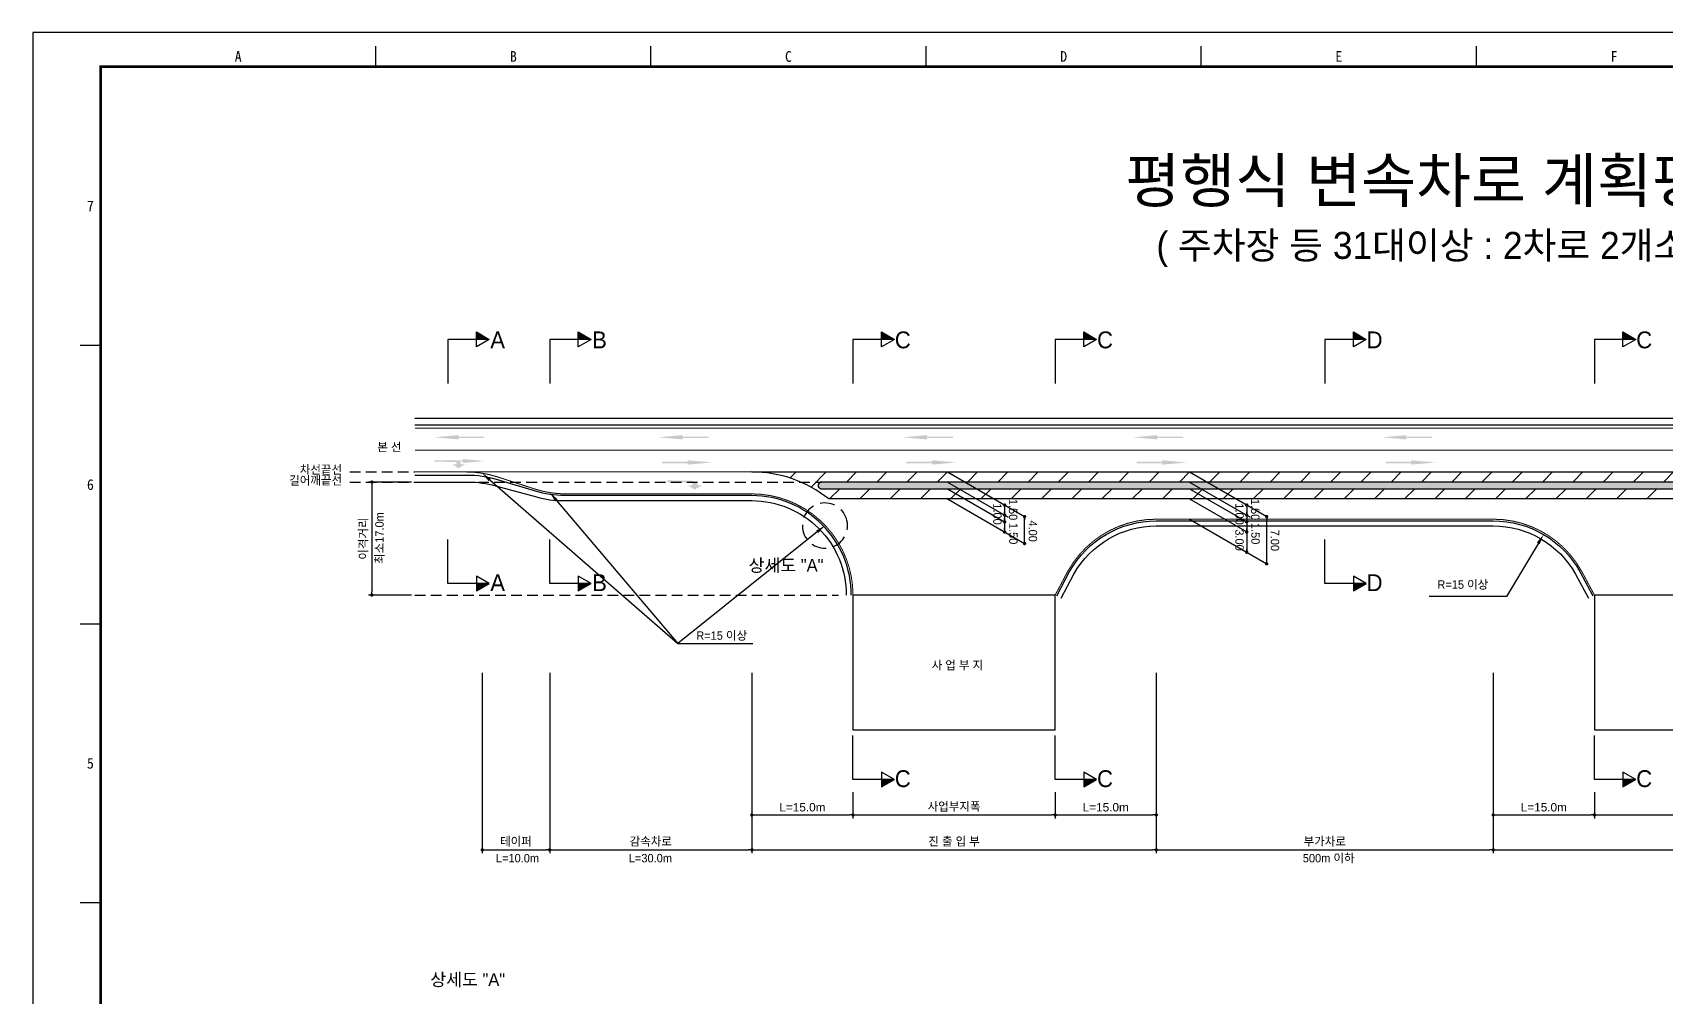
# Model space of a CAD drawing. Header units: millimetres. Extents: x 452 to 876, y 0 to 299.
# Drawn here: x 452.2 to 694.6, y 156.1 to 299.1 of the extents above; entities that cross this region are included whole.
import ezdxf
from ezdxf.enums import TextEntityAlignment as Align

# ---------------------------------------------------------------- set-up
doc = ezdxf.new("R2010")
doc.units = ezdxf.units.MM
doc.linetypes.add('HIDDEN', pattern=[9.525, 6.35, -3.175])
for name, color, linetype in [('CC-GSTR-0004', 4, 'Continuous'), ('CM-LANE-0030', 30, 'Continuous'), ('CZ-DIMT-0002', 7, 'Continuous'), ('CZ-LIN1-0007', 7, 'Continuous'), ('CZ-LIN2-0003', 3, 'Continuous'), ('CZ-LINE-0001', 7, 'Continuous'), ('CZ-TEXT-BOX0', 7, 'Continuous'), ('TITLE', 7, 'Continuous')]:
    doc.layers.add(name, color=color, linetype=linetype)
doc.styles.add('돋움', font='')
doc.styles.add('돋음체', font='')
doc.styles.get('돋움').set_extended_font_data('Dotum')
doc.styles.get('돋음체').set_extended_font_data('DotumChe')

# ---------------------------------------------------------------- blocks, each defined once
blk = doc.blocks.new('_Dot')
at = {"color": 0, "linetype": 'ByBlock', "lineweight": -2}
blk.add_line((-0.5, 0), (-1, 0), dxfattribs=at)
at = {"color": 0, "linetype": 'ByBlock', "const_width": 0.5}
blk.add_lwpolyline([(-0.25, 0, 1), (0.25, 0, 1)], format="xyb", close=True, dxfattribs=at)

msp = doc.modelspace()

# ---------------------------------------------------------------- hatches: boundary and pattern name
at = {"layer": 'CM-LANE-0030'}
h = msp.add_hatch(dxfattribs=at)
h.set_pattern_fill('ANSI31', color=256, style=0)
h.set_pattern_definition([(45, (-2004.6993, 3.138), (-2.245064, 2.245064), [])])
h.paths.add_polyline_path([(558.93, 233.96, -0.170323), (570.33, 229.96), (717.53, 229.96, -0.170323), (728.93, 233.96)])
h.paths.add_polyline_path([(718.61, 232.46, -0.750696), (718.88, 231.54, 0.001926), (718.75, 231.46), (569.1, 231.46, 0.001926), (568.98, 231.54, -0.750696), (569.25, 232.46)], flags=16)
at = {"layer": 'CZ-LIN1-0007'}
for points in [[(515.43, 239.42), (515.43, 239.21), (519.25, 239.21), (519.25, 238.99), (515.43, 238.99), (515.43, 238.78), (511.78, 239.1)], [(548.68, 239.42), (548.68, 239.21), (552.51, 239.21), (552.51, 238.99), (548.68, 238.99), (548.68, 238.78), (545.03, 239.1)], [(584.92, 239.42), (584.92, 239.21), (588.75, 239.21), (588.75, 238.99), (584.92, 238.99), (584.92, 238.78), (581.27, 239.1)], [(619.11, 239.42), (619.11, 239.21), (622.93, 239.21), (622.93, 238.99), (619.11, 238.99), (619.11, 238.78), (615.46, 239.1)], [(656.03, 239.42), (656.03, 239.21), (659.86, 239.21), (659.86, 238.99), (656.03, 238.99), (656.03, 238.78), (652.38, 239.1)], [(514.94, 235.7, -0.267976), (515.84, 235.09), (516.4, 235.09), (515.37, 234.51), (514.53, 235.08), (515.14, 235.09, 0.504994), (514.87, 235.46), (511.82, 235.47), (511.82, 235.71)], [(516.07, 235.87), (516.07, 235.68), (512.64, 235.68), (512.64, 235.48), (516.07, 235.48), (516.07, 235.29), (519.34, 235.58)], [(549.42, 235.69), (549.42, 235.48), (545.59, 235.48), (545.59, 235.26), (549.42, 235.26), (549.42, 235.05), (553.07, 235.37)], [(585.66, 235.69), (585.66, 235.48), (581.83, 235.48), (581.83, 235.26), (585.66, 235.26), (585.66, 235.05), (589.31, 235.37)], [(619.84, 235.69), (619.84, 235.48), (616.02, 235.48), (616.02, 235.26), (619.84, 235.26), (619.84, 235.05), (623.49, 235.37)], [(656.77, 235.69), (656.77, 235.48), (652.94, 235.48), (652.94, 235.26), (656.77, 235.26), (656.77, 235.05), (660.42, 235.37)], [(549.91, 232.68, -0.267976), (550.94, 231.99), (551.57, 231.99), (550.4, 231.34), (549.45, 231.98), (550.15, 231.99, 0.504994), (549.84, 232.41), (546.38, 232.43), (546.38, 232.7)]]:
    msp.add_hatch(color=256, dxfattribs=at).paths.add_polyline_path(points)
at = {"layer": 'CZ-LIN2-0003'}
h = msp.add_hatch(dxfattribs=at)
h.set_pattern_fill('CROSS', color=256, scale=0.075, style=0)
h.set_pattern_definition([(0, (-2004.69935, 3.1379), (0.47625, 0.47625), [0.238125, -0.714375]), (90, (-2004.5803, 3.01884), (-0.47625, 0.47625), [0.238125, -0.714375])])
h.paths.add_polyline_path([(718.75, 231.46, -0.001926), (718.88, 231.54, 0.750696), (718.61, 232.46), (569.25, 232.46, 0.750696), (568.98, 231.54, -0.001926), (569.1, 231.46)])
at = {"layer": 'CZ-LINE-0001'}
for points in [[(518.05, 254.73), (518.05, 253.63), (519.95, 253.63)], [(533.17, 254.73), (533.17, 253.63), (535.07, 253.63)], [(578.17, 254.73), (578.17, 253.63), (580.07, 253.63)], [(608.17, 254.73), (608.17, 253.63), (610.07, 253.63)], [(648.17, 254.73), (648.17, 253.63), (650.07, 253.63)], [(688.17, 254.73), (688.17, 253.63), (690.07, 253.63)], [(519.95, 217.41), (518.05, 217.41), (518.05, 216.31)], [(535.07, 217.41), (533.17, 217.41), (533.17, 216.31)], [(650.07, 217.41), (648.17, 217.41), (648.17, 216.31)], [(580.07, 188.34), (578.17, 188.34), (578.17, 187.25)], [(610.07, 188.34), (608.17, 188.34), (608.17, 187.25)], [(690.07, 188.34), (688.17, 188.34), (688.17, 187.25)]]:
    msp.add_hatch(color=256, dxfattribs=at).paths.add_polyline_path(points)

# ---------------------------------------------------------------- linework, layer by layer
at = {"color": 0, "linetype": 'ByBlock', "lineweight": -2}
for p, q in [((596.43, 228.81), (596.43, 228.56)), ((596.43, 227.81), (596.43, 228.06)), ((632.35, 228.81), (632.35, 228.56)), ((632.35, 227.81), (632.35, 228.06)), ((596.43, 227.31), (596.43, 227.06)), ((596.43, 226.81), (596.43, 227.06)), ((596.43, 225.31), (596.43, 225.56)), ((599.39, 227.1), (599.39, 226.85)), ((632.35, 227.31), (632.35, 227.06)), ((632.35, 226.81), (632.35, 227.06)), ((632.35, 225.31), (632.35, 225.56)), ((635.31, 227.1), (635.31, 226.85)), ((599.39, 223.6), (599.39, 223.85)), ((632.35, 222.31), (632.35, 222.56)), ((635.31, 220.6), (635.31, 220.85))]:
    msp.add_line(p, q, dxfattribs=at)
at = {"color": 0, "linetype": 'ByBlock', "const_width": 0.25}
for points in [[(596.43, 228.93, 1), (596.43, 229.18, 1)], [(632.35, 228.93, 1), (632.35, 229.18, 1)], [(596.43, 227.68, 1), (596.43, 227.43, 1)], [(596.43, 227.43, 1), (596.43, 227.68, 1)], [(596.43, 226.68, 1), (596.43, 226.43, 1)], [(599.39, 227.22, 1), (599.39, 227.47, 1)], [(632.35, 227.68, 1), (632.35, 227.43, 1)], [(632.35, 227.43, 1), (632.35, 227.68, 1)], [(632.35, 226.68, 1), (632.35, 226.43, 1)], [(635.31, 227.22, 1), (635.31, 227.47, 1)], [(596.43, 225.18, 1), (596.43, 224.93, 1)], [(599.39, 223.47, 1), (599.39, 223.22, 1)], [(632.35, 225.18, 1), (632.35, 224.93, 1)], [(632.35, 222.18, 1), (632.35, 221.93, 1)], [(635.31, 220.47, 1), (635.31, 220.22, 1)]]:
    msp.add_lwpolyline(points, format="xyb", close=True, dxfattribs=at)
at = {"layer": 'CC-GSTR-0004'}
for points in [[(508.93, 241.96), (823.93, 241.96)], [(508.93, 240.96), (823.93, 240.96)]]:
    msp.add_lwpolyline(points, dxfattribs=at)
for points in [[(573.68, 215.71, 0.414214), (558.93, 230.46), (531.13, 230.46), (531.13, 230.46, -0.072993), (526.82, 231.09), (526.82, 231.09), (521.04, 232.83), (521.04, 232.83, 0.072993), (516.73, 233.46), (516.73, 233.46), (508.93, 233.46)], [(508.93, 232.46), (516.9, 232.46, -0.067192), (520.88, 231.92), (526.98, 230.25, 0.067192), (530.95, 229.71), (558.93, 229.71, -0.414214), (572.93, 215.71)], [(604.15, 215.59), (606.06, 219.18, -0.271285), (618.93, 226.71), (668.93, 226.71, -0.271285), (681.79, 219.18), (683.71, 215.59)], [(604.81, 215.24), (606.72, 218.82, -0.27114), (618.93, 225.96), (668.93, 225.96, -0.27114), (681.13, 218.82), (683.05, 215.24)]]:
    msp.add_lwpolyline(points, format="xyb", dxfattribs=at)
at = {"layer": 'CM-LANE-0030'}
for p, q in [((558.93, 233.96), (728.93, 233.96)), ((717.53, 229.96), (570.33, 229.96))]:
    msp.add_line(p, q, dxfattribs=at)
at = {"layer": 'CM-LANE-0030', "const_width": 0.15}
msp.add_lwpolyline([(508.93, 237.21), (823.93, 237.21)], dxfattribs=at)
at = {"layer": 'CM-LANE-0030'}
msp.add_arc((558.93, 215.71), 18.25, 51.3359, 90, dxfattribs=at)
at = {"layer": 'CZ-LIN1-0007', "const_width": 0.15}
for points in [[(508.93, 240.46), (823.93, 240.46)], [(537.74, 233.96), (558.93, 233.96)]]:
    msp.add_lwpolyline(points, dxfattribs=at)
for points in [[(508.93, 233.96), (516.55, 233.96), (516.55, 233.96, -0.07872), (521.19, 233.23), (521.19, 233.23), (526.67, 231.45, 0.07872), (531.3, 230.71), (558.93, 230.71, -0.414214), (573.93, 215.71)], [(603.93, 215.71), (605.84, 219.3, -0.27133), (618.93, 226.96), (668.93, 226.96, -0.27133), (682.01, 219.3), (683.93, 215.71)]]:
    msp.add_lwpolyline(points, format="xyb", dxfattribs=at)
at = {"layer": 'CZ-LIN1-0007', "linetype": 'HIDDEN', "const_width": 0.15}
msp.add_lwpolyline([(516.55, 233.96), (537.74, 233.96)], dxfattribs=at)
at = {"layer": 'CZ-LIN2-0003'}
msp.add_lwpolyline([(569.1, 231.46), (718.75, 231.46, -0.001926), (718.88, 231.54, 0.750696), (718.61, 232.46), (569.25, 232.46, 0.750696), (568.98, 231.54, -0.001926)], format="xyb", close=True, dxfattribs=at)
for points in [[(603.93, 215.71), (573.93, 215.71), (573.93, 195.71), (603.93, 195.71)], [(713.93, 215.71), (683.93, 215.71), (683.93, 195.71), (713.93, 195.71)]]:
    msp.add_lwpolyline(points, close=True, dxfattribs=at)
at = {"layer": 'CZ-LINE-0001'}
for p, q in [((518.05, 252.53), (518.05, 254.73)), ((518.05, 254.73), (519.95, 253.63)), ((533.17, 252.53), (533.17, 254.73)), ((533.17, 254.73), (535.07, 253.63)), ((578.17, 252.53), (578.17, 254.73)), ((578.17, 254.73), (580.07, 253.63)), ((608.17, 252.53), (608.17, 254.73)), ((608.17, 254.73), (610.07, 253.63)), ((648.17, 252.53), (648.17, 254.73)), ((648.17, 254.73), (650.07, 253.63)), ((688.17, 252.53), (688.17, 254.73)), ((688.17, 254.73), (690.07, 253.63)), ((519.95, 253.63), (513.81, 253.63)), ((513.81, 253.63), (513.81, 247.09)), ((519.95, 253.63), (518.05, 252.53)), ((535.07, 253.63), (528.93, 253.63)), ((528.93, 253.63), (528.93, 247.09)), ((535.07, 253.63), (533.17, 252.53)), ((580.07, 253.63), (573.93, 253.63)), ((573.93, 253.63), (573.93, 247.09)), ((580.07, 253.63), (578.17, 252.53)), ((610.07, 253.63), (603.93, 253.63)), ((603.93, 253.63), (603.93, 247.09)), ((610.07, 253.63), (608.17, 252.53)), ((650.07, 253.63), (643.93, 253.63)), ((643.93, 253.63), (643.93, 247.09)), ((650.07, 253.63), (648.17, 252.53)), ((690.07, 253.63), (683.93, 253.63)), ((683.93, 253.63), (683.93, 247.09)), ((690.07, 253.63), (688.17, 252.53)), ((587.93, 233.96), (599.39, 227.35)), ((623.85, 233.96), (635.31, 227.35)), ((508.43, 232.46), (502.05, 232.46)), ((502.55, 231.96), (502.55, 216.21)), ((587.93, 232.46), (596.93, 227.27)), ((587.93, 231.46), (596.43, 226.56)), ((623.85, 232.46), (632.85, 227.27)), ((623.85, 231.46), (632.35, 226.56)), ((587.93, 229.96), (599.39, 223.35)), ((596.43, 228.56), (596.43, 225.06)), ((623.85, 229.96), (632.35, 225.06)), ((632.35, 228.56), (632.35, 222.06)), ((599.39, 223.35), (599.39, 227.35)), ((623.85, 226.96), (635.31, 220.35)), ((635.31, 220.35), (635.31, 227.35)), ((513.81, 217.41), (513.81, 223.95)), ((528.93, 217.41), (528.93, 223.95)), ((643.93, 217.41), (643.93, 223.95)), ((519.95, 217.41), (518.05, 218.51)), ((518.05, 218.51), (518.05, 216.31)), ((535.07, 217.41), (533.17, 218.51)), ((533.17, 218.51), (533.17, 216.31)), ((650.07, 217.41), (648.17, 218.51)), ((648.17, 218.51), (648.17, 216.31)), ((519.95, 217.41), (513.81, 217.41)), ((518.05, 216.31), (519.95, 217.41)), ((535.07, 217.41), (528.93, 217.41)), ((533.17, 216.31), (535.07, 217.41)), ((650.07, 217.41), (643.93, 217.41)), ((648.17, 216.31), (650.07, 217.41)), ((508.43, 215.71), (502.05, 215.71)), ((547.95, 208.5), (559.08, 208.5)), ((518.93, 204.19), (518.93, 177.42)), ((528.93, 204.19), (528.93, 177.42)), ((528.93, 204.19), (528.93, 177.42)), ((558.93, 204.19), (558.93, 177.42)), ((618.93, 204.19), (618.93, 177.42)), ((668.93, 204.19), (668.93, 177.42)), ((573.93, 188.34), (573.93, 194.89)), ((603.93, 188.34), (603.93, 194.89)), ((683.93, 188.34), (683.93, 194.89)), ((580.07, 188.34), (578.17, 189.44)), ((578.17, 189.44), (578.17, 187.25)), ((610.07, 188.34), (608.17, 189.44)), ((608.17, 189.44), (608.17, 187.25)), ((690.07, 188.34), (688.17, 189.44)), ((688.17, 189.44), (688.17, 187.25)), ((580.07, 188.34), (573.93, 188.34)), ((578.17, 187.25), (580.07, 188.34)), ((610.07, 188.34), (603.93, 188.34)), ((608.17, 187.25), (610.07, 188.34)), ((690.07, 188.34), (683.93, 188.34)), ((688.17, 187.25), (690.07, 188.34)), ((558.93, 186.47), (558.93, 177.42)), ((558.93, 186.47), (558.93, 182.59)), ((573.93, 186.47), (573.93, 182.59)), ((573.93, 186.47), (573.93, 182.59)), ((603.93, 186.47), (603.93, 182.59)), ((603.93, 186.47), (603.93, 182.59)), ((618.93, 186.47), (618.93, 177.42)), ((618.93, 186.47), (618.93, 182.59)), ((668.93, 186.47), (668.93, 177.42)), ((668.93, 186.47), (668.93, 182.59)), ((683.93, 186.47), (683.93, 182.59)), ((683.93, 186.47), (683.93, 182.59)), ((559.43, 183.09), (573.43, 183.09)), ((574.43, 183.09), (603.43, 183.09)), ((604.43, 183.09), (618.43, 183.09)), ((669.43, 183.09), (683.43, 183.09)), ((684.43, 183.09), (713.43, 183.09)), ((519.43, 177.92), (528.43, 177.92)), ((529.43, 177.92), (558.43, 177.92)), ((559.43, 177.92), (618.43, 177.92)), ((619.43, 177.92), (668.43, 177.92)), ((669.43, 177.92), (728.43, 177.92))]:
    msp.add_line(p, q, dxfattribs=at)
at = {"layer": 'CZ-LINE-0001', "linetype": 'HIDDEN', "ltscale": 0.25}
for p, q in [((499.27, 233.96), (508.93, 233.96)), ((499.27, 232.46), (569.25, 232.46)), ((508.93, 215.71), (571.76, 215.71))]:
    msp.add_line(p, q, dxfattribs=at)
at = {"layer": 'CZ-LINE-0001', "linetype": 'HIDDEN', "ltscale": 0.35}
msp.add_line((573.1, 226.4), (573.1, 226.41), dxfattribs=at)
at = {"layer": 'CZ-LINE-0001'}
for points in [[(520.03, 232.79), (547.95, 208.5)], [(529.93, 229.75), (547.95, 208.5)], [(568.6, 225.07), (547.95, 208.5)], [(675.62, 223.4), (670.91, 215.5), (659.43, 215.5)]]:
    msp.add_lwpolyline(points, dxfattribs=at)
at = {"layer": 'CZ-LINE-0001', "linetype": 'HIDDEN', "ltscale": 0.35}
msp.add_arc((569.77, 226.01), 3.35, 6.7667, 6.749, dxfattribs=at)
at = {"layer": 'CZ-LINE-0001'}
for points in [[(519.87, 232.6), (518.9, 233.78), (520.19, 232.98)], [(529.74, 229.59), (528.96, 230.9), (530.12, 229.91)], [(568.45, 225.27), (569.77, 226.01), (568.76, 224.88)], [(675.4, 223.52), (676.39, 224.68), (675.83, 223.27)]]:
    msp.add_solid(points, dxfattribs=at)
at = {"layer": 'TITLE', "color": 7, "linetype": 'Continuous'}
for p, q in [((503.12, 294.07), (503.12, 297.09)), ((543.95, 294.07), (543.95, 297.09)), ((584.77, 294.07), (584.77, 297.09)), ((625.6, 294.07), (625.6, 297.09)), ((666.42, 294.07), (666.42, 297.09)), ((462.3, 252.74), (459.28, 252.74)), ((462.3, 211.41), (459.28, 211.41)), ((462.3, 170.08), (459.28, 170.08))]:
    msp.add_line(p, q, dxfattribs=at)
at = {"layer": 'TITLE'}
msp.add_lwpolyline([(452.22, -0.27), (875.58, -0.27), (875.58, 299.11), (452.22, 299.11)], close=True, dxfattribs=at)
at = {"layer": 'TITLE', "linetype": 'Continuous', "const_width": 0.403}
msp.add_lwpolyline([(462.3, 4.76), (462.3, 294.07), (870.55, 294.07), (870.55, 4.76)], close=True, dxfattribs=at)

# ---------------------------------------------------------------- block references
at = {"layer": 'CZ-LINE-0001', "xscale": 0.5, "yscale": 0.5, "zscale": 0.5}
for p, rotation in [((502.55, 232.46), 90), ((502.55, 215.71), 270), ((558.93, 183.09), 180), ((573.93, 183.09), 180), ((603.93, 183.09), 180), ((668.93, 183.09), 180), ((683.93, 183.09), 180), ((518.93, 177.92), 180), ((528.93, 177.92), 180), ((558.93, 177.92), 180), ((618.93, 177.92), 180), ((668.93, 177.92), 180)]:
    msp.add_blockref('_Dot', p, dxfattribs=dict(at, rotation=rotation))
for p in [(573.93, 183.09), (603.93, 183.09), (618.93, 183.09), (683.93, 183.09), (528.93, 177.92), (558.93, 177.92), (618.93, 177.92), (668.93, 177.92)]:
    msp.add_blockref('_Dot', p, dxfattribs=at)

# ---------------------------------------------------------------- texts
at = {"layer": 'CZ-DIMT-0002', "style": '돋움'}
for s, height, p in [('A', 2.5, (521.21, 253.55)), ('B', 2.5, (536.32, 253.55)), ('C', 2.5, (581.32, 253.55)), ('C', 2.5, (611.32, 253.55)), ('D', 2.5, (651.32, 253.55)), ('C', 2.5, (691.32, 253.55)), ('본 선', 1.25, (505.15, 237.65)), ('길어깨끝선', 1.25, (494.2, 232.7)), ('차선끝선', 1.25, (494.99, 234.3)), ('상세도 "A"', 1.875, (564, 220.11)), ('A', 2.5, (521.21, 217.54)), ('B', 2.5, (536.32, 217.54)), ('D', 2.5, (651.32, 217.54)), ('R=15 이상', 1.25, (664.41, 217.27)), ('R=15 이상', 1.25, (554.45, 209.7)), ('사 업 부 지', 1.25, (589.42, 205.3)), ('C', 2.5, (581.32, 188.48)), ('C', 2.5, (611.32, 188.48)), ('C', 2.5, (691.32, 188.48)), ('L=10.0m', 1.25, (524.15, 176.69)), ('L=30.0m', 1.25, (543.87, 176.69)), ('500m 이하', 1.25, (644.51, 176.69))]:
    msp.add_text(s, height=height, dxfattribs=at).set_placement(p, align=Align.MIDDLE_CENTER)
msp.add_text('최소17.0m', height=1.25, rotation=90, dxfattribs=at).set_placement((504.3, 220.32))
at = {"layer": 'CZ-DIMT-0002', "char_height": 1.25, "attachment_point": 5, "rotation": 270, "style": '돋움'}
for s, insert in [('1.00', (595.35, 227.72)), ('1.50', (597.68, 228.39)), ('1.00', (631.27, 227.72)), ('1.50', (633.6, 228.39)), ('1.50', (597.72, 224.82)), ('4.00', (600.61, 225.19)), ('1.50', (633.64, 224.82)), ('3.00', (631.27, 223.87)), ('7.00', (636.53, 223.82))]:
    msp.add_mtext(s, dxfattribs=dict(at, insert=insert))
at = {"layer": 'CZ-LINE-0001', "insert": (501.35, 224.09), "char_height": 1.25, "attachment_point": 5, "rotation": 90, "style": '돋움'}
msp.add_mtext('\\A1;이격거리', dxfattribs=at)
at = {"layer": 'CZ-LINE-0001', "char_height": 1.25, "attachment_point": 5, "style": '돋움'}
for s, insert in [('\\A1;{\\fArial|b0|i0|c0|p32;L=15.0m}', (566.43, 184.23)), ('\\A1;사업부지폭', (588.93, 184.28)), ('\\A1;{\\fArial|b0|i0|c0|p32;L=15.0m}', (611.43, 184.23)), ('\\A1;{\\fArial|b0|i0|c0|p32;L=15.0m}', (676.43, 184.23)), ('\\A1;테이퍼', (523.93, 179.11)), ('\\A1;감속차로', (543.93, 179.11)), ('\\A1;진 출 입 부', (588.93, 179.11)), ('\\A1;부가차로', (643.93, 179.11))]:
    msp.add_mtext(s, dxfattribs=dict(at, insert=insert))
at = {"layer": 'CZ-TEXT-BOX0', "style": '돋움'}
msp.add_text('상세도 "A"', height=1.875, dxfattribs=at).set_placement((516.77, 158.68), align=Align.MIDDLE_CENTER)
at = {"layer": 'TITLE', "color": 3, "linetype": 'Continuous', "style": '돋음체'}
for s, p in [('A', (482.71, 295.58)), ('B', (523.54, 295.58)), ('C', (564.36, 295.58)), ('D', (605.19, 295.58)), ('E', (646.01, 295.58)), ('F', (686.84, 295.58)), ('7', (460.79, 273.41)), ('6', (460.79, 232.08)), ('5', (460.79, 190.75))]:
    msp.add_text(s, height=1.59, dxfattribs=at).set_placement(p, align=Align.MIDDLE)
at = {"layer": 'TITLE', "style": '돋움'}
for s, height, p in [('평행식 변속차로 계획평면도', 6.5, (665.64, 277.19)), ('( 주차장 등 31대이상 : 2차로 2개소 연결 )', 4, (665.68, 267.56))]:
    msp.add_text(s, height=height, dxfattribs=at).set_placement(p, align=Align.MIDDLE_CENTER)

doc.saveas('drawing.dxf')
